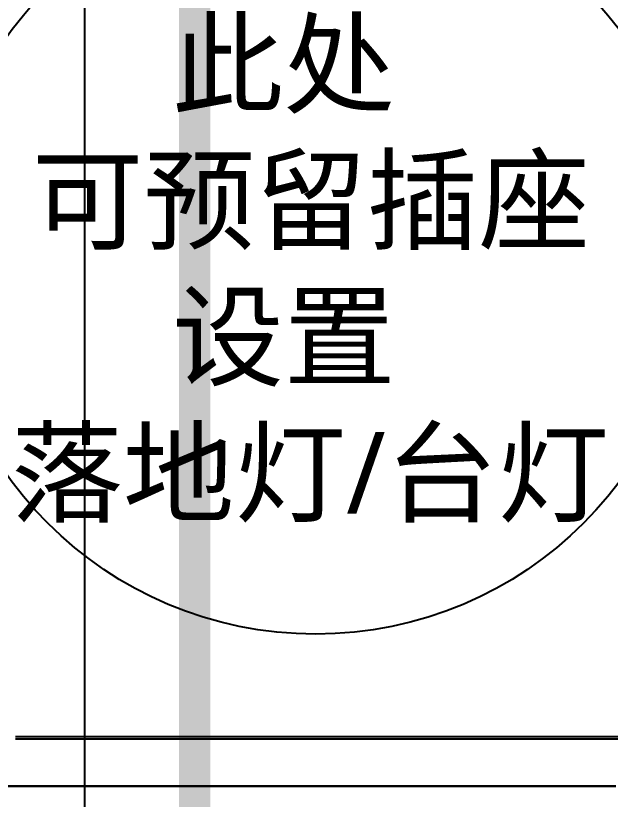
# Model space of a CAD drawing. Extents: x 11992 to 29481, y -6727 to 6811.
# Drawn here: x 14497.8 to 14686.7, y 1381.4 to 1630.6 of the extents above; entities that cross this region are included whole.
import ezdxf

# ---------------------------------------------------------------- set-up
doc = ezdxf.new("R2010")
doc.units = 0
doc.header["$MEASUREMENT"] = 0
doc.layers.get('0').update_dxf_attribs({"color": 8, "linetype": 'CONTINUOUS'})
doc.layers.add('FF-FINISH【完成面】', color=8, linetype='CONTINUOUS')
doc.layers.add('zoylight 0装饰灯', color=6, linetype='CONTINUOUS')
doc.layers.add('zoylight 1灯带', color=1, linetype='CONTINUOUS', lineweight=30)
doc.styles.get("Standard").update_dxf_attribs({"font": 'arial.ttf'})
doc.styles.add('XZC', font='SIMPLEX.SHX', dxfattribs={"width": 0.7, "bigfont": 'hztxt.shx'})
doc.linetypes.add('LED_LINE', pattern='A,12.7,-5.08,["LED",XZC,S=2.54,R=0,X=-2.54,Y=-1.27],-6.35', length=24.13)

msp = doc.modelspace()

# ---------------------------------------------------------------- linework, layer by layer
for p, q in [((14528.66, 1401.31, -1930.43), (14497.73, 1401.31, -1930.43)), ((14528.66, 1400.6, -1930.43), (14497.73, 1400.6, -1930.43)), ((14559.58, 1401.31, -1930.43), (14528.66, 1401.31, -1930.43)), ((14559.58, 1400.6, -1930.43), (14528.66, 1400.6, -1930.43)), ((14590.51, 1401.31, -1930.43), (14559.58, 1401.31, -1930.43)), ((14590.51, 1400.6, -1930.43), (14559.58, 1400.6, -1930.43)), ((14621.44, 1401.31, -1930.43), (14590.51, 1401.31, -1930.43)), ((14621.44, 1400.6, -1930.43), (14590.51, 1400.6, -1930.43)), ((14652.36, 1401.31, -1930.43), (14621.44, 1401.31, -1930.43)), ((14652.36, 1400.6, -1930.43), (14621.44, 1400.6, -1930.43)), ((14683.29, 1401.31, -1930.43), (14652.36, 1401.31, -1930.43)), ((14683.29, 1400.6, -1930.43), (14652.36, 1400.6, -1930.43)), ((14714.22, 1401.31, -1930.43), (14683.29, 1401.31, -1930.43)), ((14714.22, 1400.6, -1930.43), (14683.29, 1400.6, -1930.43)), ((14502.9, 1385.6, -1949.13), (14471.98, 1385.6, -1949.13)), ((14471.98, 1385.6, -2112.71), (14502.9, 1385.6, -2112.71)), ((14502.9, 1385.6, -2113.42), (14471.98, 1385.6, -2113.42)), ((14502.9, 1385.6, -1948.42), (14471.98, 1385.6, -1948.42)), ((14533.83, 1385.6, -1949.13), (14502.9, 1385.6, -1949.13)), ((14502.9, 1385.6, -2112.71), (14533.83, 1385.6, -2112.71)), ((14533.83, 1385.6, -2113.42), (14502.9, 1385.6, -2113.42)), ((14533.83, 1385.6, -1948.42), (14502.9, 1385.6, -1948.42)), ((14564.75, 1385.6, -1949.13), (14533.83, 1385.6, -1949.13)), ((14533.83, 1385.6, -2112.71), (14564.75, 1385.6, -2112.71)), ((14564.75, 1385.6, -2113.42), (14533.83, 1385.6, -2113.42)), ((14564.75, 1385.6, -1948.42), (14533.83, 1385.6, -1948.42)), ((14595.68, 1385.6, -1949.13), (14564.75, 1385.6, -1949.13)), ((14564.75, 1385.6, -2112.71), (14595.68, 1385.6, -2112.71)), ((14595.68, 1385.6, -2113.42), (14564.75, 1385.6, -2113.42)), ((14595.68, 1385.6, -1948.42), (14564.75, 1385.6, -1948.42)), ((14626.61, 1385.6, -1949.13), (14595.68, 1385.6, -1949.13)), ((14595.68, 1385.6, -2112.71), (14626.61, 1385.6, -2112.71)), ((14626.61, 1385.6, -2113.42), (14595.68, 1385.6, -2113.42)), ((14626.61, 1385.6, -1948.42), (14595.68, 1385.6, -1948.42)), ((14657.53, 1385.6, -1949.13), (14626.61, 1385.6, -1949.13)), ((14626.61, 1385.6, -2112.71), (14657.53, 1385.6, -2112.71)), ((14657.53, 1385.6, -2113.42), (14626.61, 1385.6, -2113.42)), ((14657.53, 1385.6, -1948.42), (14626.61, 1385.6, -1948.42)), ((14688.46, 1385.6, -1949.13), (14657.53, 1385.6, -1949.13)), ((14657.53, 1385.6, -2112.71), (14688.46, 1385.6, -2112.71)), ((14688.46, 1385.6, -2113.42), (14657.53, 1385.6, -2113.42)), ((14688.46, 1385.6, -1948.42), (14657.53, 1385.6, -1948.42))]:
    msp.add_line(p, q)
at = {"layer": 'FF-FINISH【完成面】', "elevation": 0}
msp.add_lwpolyline([(14519.61, 3630.55), (14519.61, 1250.55)], dxfattribs=at)
at = {"layer": 'zoylight 0装饰灯'}
msp.add_circle((14593.05, 1554.28), 120.31, dxfattribs=at)
at = {"layer": 'zoylight 1灯带', "linetype": 'LED_LINE', "ltscale": 20, "const_width": 10, "elevation": 0}
msp.add_lwpolyline([(14554.62, 3630.55), (14554.62, 1250.55)], dxfattribs=at)

# ---------------------------------------------------------------- texts
at = {"layer": 'zoylight 0装饰灯', "insert": (14467.11, 1628.26), "char_height": 26, "width": 253.1616, "attachment_point": 1}
msp.add_mtext('{\\fMicrosoft YaHei|b0|i0|c134|p34;\\W9.1127;\\C6; \\W1;此处\\P{\\W4.063193; }可预留插座\\P{\\W9.1292; }设置\\P{\\W3.318144; }落地灯/台灯}', dxfattribs=at)

doc.saveas('drawing.dxf')
